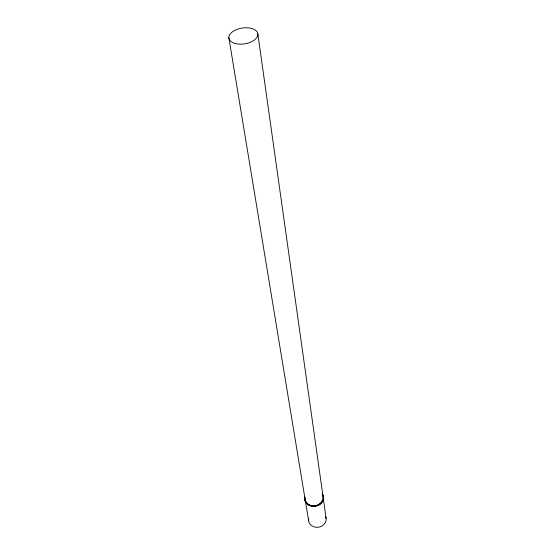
<?xml version="1.0" encoding="UTF-8"?>
<svg xmlns="http://www.w3.org/2000/svg" width="555" height="555" viewBox="0 0 555 555"><rect width="100%" height="100%" fill="white"/><g stroke="black" fill="none" stroke-linecap="round" stroke-linejoin="round"><path stroke-width="0.83" d="M228.861 37.747L305.056 499.056A9.081 7.708 -8.7 0 0 315.635 505.612A9.081 7.708 -8.7 0 0 322.809 495.664M305.111 499.361L308.622 520.632M257.86 34.021A14.631 7.999 -8.7 0 1 236.735 43.845A14.631 7.999 -8.7 0 1 235.5 30.019A14.631 7.999 -8.7 0 1 257.86 34.021L323.093 496.975M323.253 498.14L326.139 518.627M322.205 493.679A9.435 8.013 -8.7 0 1 315.698 505.917A9.435 8.013 -8.7 0 1 304.834 496.996M322.247 493.985A9.428 8.013 -8.7 0 1 315.74 506.222A9.428 8.013 -8.7 0 1 304.882 497.308M323.038 499.313A9.074 7.708 -8.7 0 1 314.109 506.104A9.074 7.708 -8.7 0 1 305.201 500.027M322.85 495.969A9.074 7.708 -8.7 0 1 323.135 497.287M325.632 516.705A8.818 7.61 -8.7 0 1 318.154 527.25A8.818 7.61 -8.7 0 1 308.733 518.641"/></g></svg>
